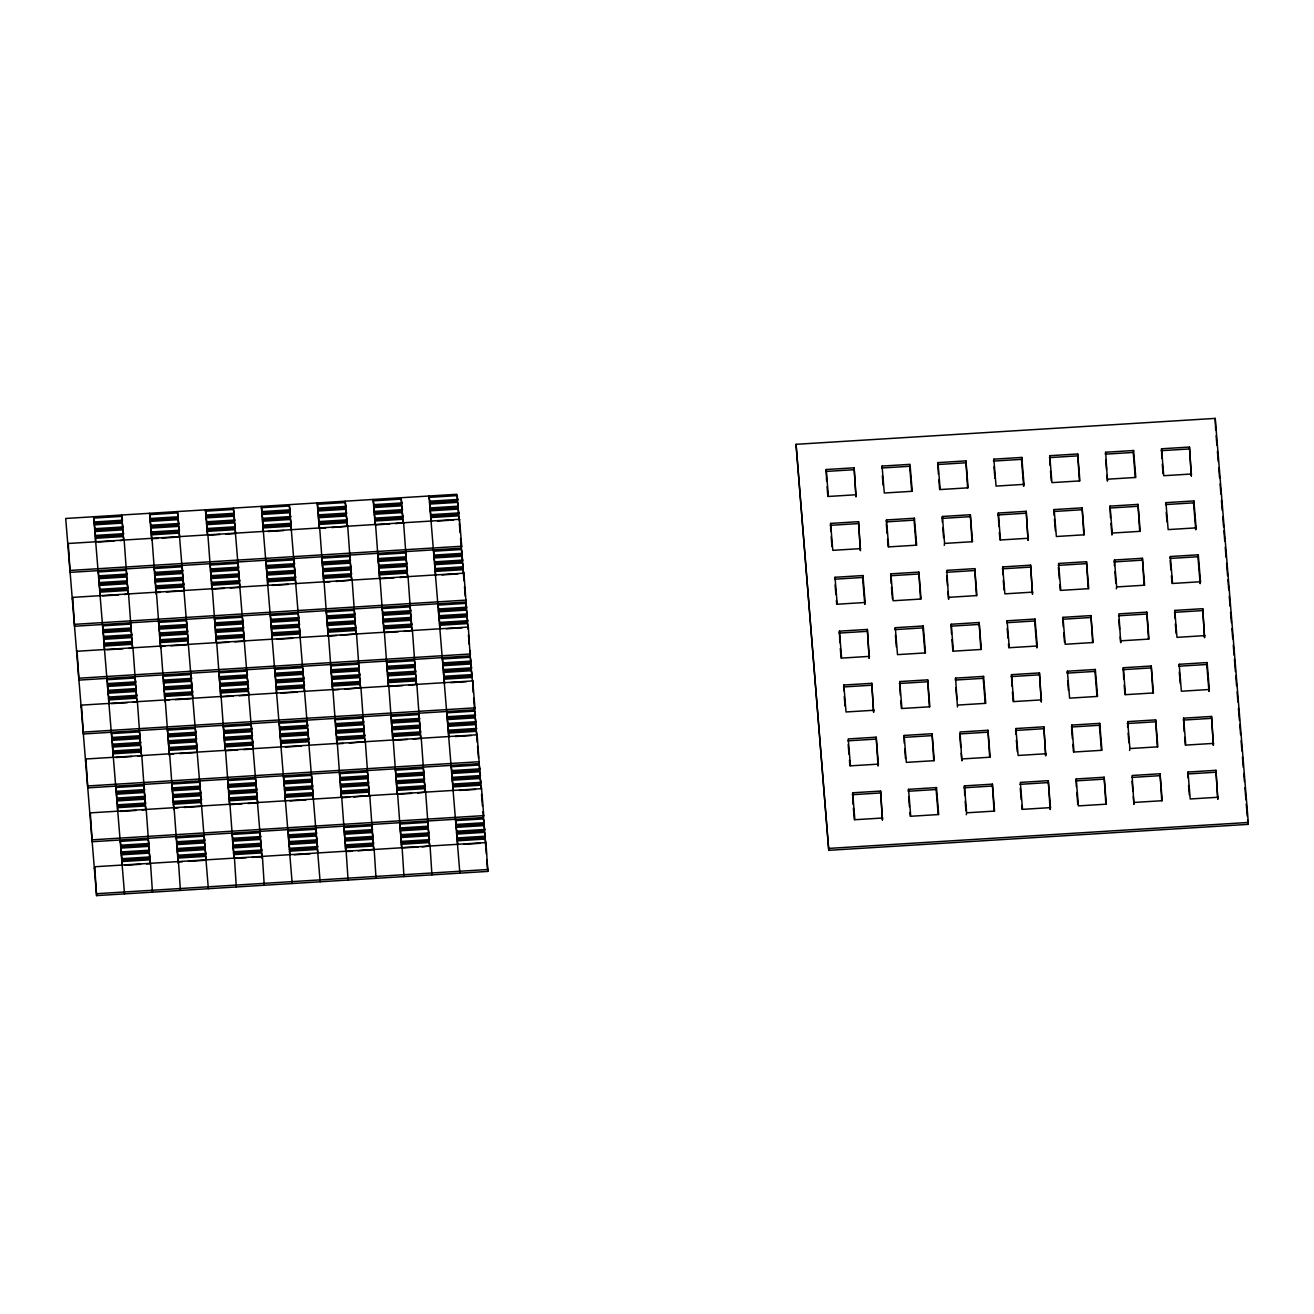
<?xml version="1.0" encoding="UTF-8"?>
<svg xmlns="http://www.w3.org/2000/svg" width="1314" height="1314" viewBox="0 0 1314 1314"><rect width="100%" height="100%" fill="white"/><g stroke="black" fill="none" stroke-linecap="round" stroke-linejoin="round"><path stroke-width="1.5" d="M67.901 545.425L68.262 543.487L459.506 519.293L461.707 546.23L461.345 548.152L70.118 572.362L68.262 543.487M72.319 599.299L72.681 597.377L463.924 573.167L467.965 628.963L468.326 627.041L77.083 651.251L76.721 653.173M72.681 597.377L74.52 626.236L465.764 602.026M94.493 521.954L94.197 523.481L122.136 521.757L122.432 520.213L121.709 516.369L93.754 518.094L94.493 521.954L122.432 520.213M95.035 528.688L94.756 530.215L122.695 528.491L122.99 526.947L122.251 523.103L94.312 524.828L95.035 528.688L122.99 526.947M95.594 535.422L95.298 536.95L123.253 535.225L123.532 533.681L122.81 529.838L94.854 531.562L95.594 535.422L123.532 533.681M77.083 651.251L78.939 680.11L470.166 655.9L468.326 627.041M98.895 575.828L98.616 577.355L126.555 575.631L126.834 574.087L126.111 570.243L98.172 571.968L98.895 575.828L126.834 574.087M99.453 582.562L99.158 584.089L127.097 582.365L127.392 580.821L126.67 576.977L98.714 578.702L99.453 582.562L127.392 580.821M99.995 589.296L99.716 590.824L127.655 589.099L127.951 587.555L127.212 583.712L99.273 585.436L99.995 589.296L127.951 587.555M81.139 707.047L81.501 705.125L472.744 680.915L474.945 707.852L474.584 709.774L83.34 733.984L81.501 705.125M103.313 629.702L103.018 631.246L130.957 629.505L131.252 627.977L130.529 624.117L102.574 625.858L103.313 629.702L131.252 627.977M103.855 636.436L103.576 637.98L131.515 636.239L131.811 634.711L131.072 630.851L103.133 632.592L103.855 636.436L131.811 634.711M104.414 643.17L104.118 644.714L132.073 642.973L132.353 641.446L131.63 637.586L103.675 639.327L104.414 643.17L132.353 641.446M120.1 540.662L124.157 540.038L128.066 594.043M85.541 760.921L85.903 758.999L477.146 734.789L481.055 788.794M85.903 758.999L87.759 787.858L478.986 763.664M107.715 683.576L107.436 685.12L135.375 683.379L135.671 681.851L134.931 677.991L106.992 679.732L107.715 683.576L135.671 681.851M108.274 690.31L107.978 691.854L135.933 690.113L136.213 688.585L135.49 684.725L107.534 686.466L108.274 690.31L136.213 688.585M108.816 697.044L108.536 698.588L136.475 696.847L136.771 695.32L136.032 691.46L108.093 693.201L108.816 697.044L136.771 695.32M124.502 594.536L128.575 593.912L132.468 647.917M89.96 814.795L90.321 812.873L481.565 788.663L483.766 815.616L483.404 817.538L92.161 841.732L90.321 812.873M150.371 518.488L150.092 520.032L178.031 518.291L178.326 516.763L177.587 512.903L149.648 514.645L150.371 518.488L178.326 516.763M150.929 525.222L150.634 526.766L178.589 525.025L178.868 523.498L178.146 519.638L150.207 521.379L150.929 525.222L178.868 523.498M112.133 737.45L111.838 738.994L139.777 737.269L140.072 735.725L139.35 731.882L111.394 733.606L112.133 737.45L140.072 735.725M151.471 531.956L151.192 533.5L179.131 531.776L179.427 530.232L178.704 526.372L150.749 528.113L151.471 531.956L179.427 530.232M112.675 744.184L112.396 745.728L140.335 744.003L140.631 742.459L139.892 738.616L111.953 740.34L112.675 744.184L140.631 742.459M158.025 538.329L152.03 538.691L156.152 594.109M113.234 750.918L112.938 752.462L140.894 750.737L141.173 749.194L140.45 745.35L112.495 747.075L113.234 750.918L141.173 749.194M128.92 648.426L132.977 647.786L136.886 701.791M94.362 868.669L94.723 866.747L485.966 842.553L487.806 871.412L96.579 895.606L65.7 518.472L456.944 494.278L458.997 519.424M154.789 572.362L154.494 573.906L182.449 572.181L182.728 570.637L182.005 566.794L154.05 568.519L154.789 572.362L182.728 570.637M155.331 579.096L155.052 580.64L182.991 578.916L183.287 577.372L182.547 573.528L154.609 575.253L155.331 579.096L183.287 577.372M96.579 895.606L94.723 866.747M116.535 791.324L116.256 792.868L144.195 791.143L144.491 789.599L143.752 785.756L115.813 787.48L116.535 791.324L144.491 789.599M155.89 585.83L155.594 587.374L183.549 585.65L183.829 584.106L183.106 580.262L155.167 581.987L155.89 585.83L183.829 584.106M117.094 798.058L116.798 799.602L144.754 797.877L145.033 796.333L144.31 792.49L116.355 794.214L117.094 798.058L145.033 796.333M160.439 592.318L156.448 592.565L160.571 647.983M117.636 804.792L117.357 806.336L145.296 804.611L145.591 803.068L144.852 799.224L116.913 800.949L117.636 804.792L145.591 803.068M133.322 702.3L137.395 701.66L141.124 753.612M159.191 626.236L158.912 627.78L186.851 626.055L187.146 624.511L186.407 620.668L158.468 622.393L159.191 626.236L187.146 624.511M159.75 632.97L159.454 634.514L187.409 632.79L187.688 631.246L186.966 627.402L159.027 629.127L159.75 632.97L187.688 631.246M120.954 845.198L120.658 846.742L148.613 845.017L148.893 843.473L148.17 839.63L120.215 841.354L120.954 845.198L148.893 843.473M160.308 639.704L160.012 641.248L187.951 639.524L188.247 637.98L187.524 634.136L159.569 635.861L160.308 639.704L188.247 637.98M121.496 851.932L121.216 853.476L149.155 851.751L149.451 850.207L148.712 846.364L120.773 848.088L121.496 851.932L149.451 850.207M164.841 646.192L160.85 646.439L164.973 701.857M122.054 858.666L121.759 860.21L149.714 858.485L149.993 856.942L149.27 853.098L121.315 854.823L122.054 858.666L149.993 856.942M137.74 756.174L141.797 755.534L145.706 809.539M163.609 680.11L163.314 681.654L191.269 679.929L191.548 678.385L190.826 674.542L162.887 676.267L163.609 680.11L191.548 678.385M124.518 893.881L121.874 861.557L149.812 859.832L150.552 863.676L146.56 863.922M164.151 686.844L163.872 688.388L191.811 686.664L192.107 685.12L191.384 681.276L163.429 683.001L164.151 686.844L192.107 685.12M164.71 693.578L164.431 695.122L192.37 693.398L192.649 691.854L191.926 688.01L163.987 689.735L164.71 693.578L192.649 691.854M169.26 700.066L165.268 700.313L169.391 755.731M142.142 810.048L146.215 809.424L150.108 863.429M206.265 515.022L205.986 516.566L233.925 514.842L234.22 513.298L233.481 509.454L205.542 511.179L206.265 515.022L234.22 513.298M206.824 521.757L206.528 523.301L234.483 521.576L234.763 520.032L234.04 516.188L206.084 517.913L206.824 521.757L234.763 520.032M168.011 734L167.732 735.528L195.671 733.803L195.967 732.259L195.228 728.416L167.289 730.141L168.011 734L195.967 732.259M207.366 528.507L207.086 530.035L235.025 528.31L235.321 526.766L234.582 522.923L206.643 524.647L207.366 528.507L235.321 526.766M168.57 740.735L168.274 742.262L196.229 740.538L196.509 738.994L195.786 735.15L167.847 736.875L168.57 740.735L196.509 738.994M219.898 534.486L207.924 535.241L211.899 588.853M169.128 747.469L168.833 748.996L196.772 747.272L197.067 745.728L196.344 741.884L168.389 743.609L169.128 747.469L197.067 745.728M173.662 753.957L169.67 754.203L173.793 809.605M150.552 863.676L152.457 892.157M210.683 568.913L210.388 570.44L238.343 568.716L238.622 567.172L237.9 563.328L209.944 565.053L210.683 568.913L238.622 567.172M211.226 575.647L210.946 577.174L238.885 575.45L239.181 573.906L238.442 570.062L210.503 571.787L211.226 575.647L239.181 573.906M172.43 787.874L172.134 789.402L200.089 787.677L200.369 786.133L199.646 782.29L171.707 784.015L172.43 787.874L200.369 786.133M211.784 582.381L211.488 583.909L239.444 582.184L239.723 580.64L239 576.797L211.045 578.521L211.784 582.381L239.723 580.64M172.988 794.609L172.692 796.136L200.631 794.412L200.927 792.868L200.204 789.024L172.249 790.749L172.988 794.609L200.927 792.868M224.316 588.376L212.326 589.115L216.301 642.727M173.53 801.343L173.251 802.87L201.19 801.146L201.485 799.602L200.746 795.758L172.807 797.483L173.53 801.343L201.485 799.602M178.08 807.831L174.089 808.077L178.211 863.495M215.085 622.787L214.806 624.314L242.745 622.59L243.041 621.062L242.302 617.202L214.363 618.927L215.085 622.787L243.041 621.062M215.644 629.521L215.348 631.065L243.304 629.324L243.583 627.796L242.86 623.936L214.905 625.661L215.644 629.521L243.583 627.796M176.832 841.748L176.552 843.292L204.491 841.551L204.787 840.024L204.064 836.164L176.109 837.905L176.832 841.748L204.787 840.024M216.186 636.255L215.907 637.799L243.846 636.058L244.141 634.531L243.402 630.671L215.463 632.412L216.186 636.255L244.141 634.531M177.39 848.483L177.111 850.027L205.05 848.286L205.329 846.758L204.606 842.898L176.667 844.639L177.39 848.483L205.329 846.758M228.718 642.25L216.744 642.989L220.719 696.601M177.948 855.217L177.653 856.761L205.592 855.02L205.887 853.492L205.165 849.632L177.209 851.373L177.948 855.217L205.887 853.492M182.482 861.705L178.49 861.951L180.412 890.432M219.504 676.661L219.208 678.205L247.163 676.464L247.443 674.936L246.72 671.076L218.765 672.817L219.504 676.661L247.443 674.936M220.046 683.395L219.767 684.939L247.705 683.198L248.001 681.67L247.262 677.81L219.323 679.552L220.046 683.395L248.001 681.67M220.604 690.129L220.309 691.673L248.264 689.932L248.543 688.405L247.82 684.545L219.865 686.286L220.604 690.129L248.543 688.405M233.136 696.124L221.146 696.863L225.121 750.475M262.159 511.573L261.864 513.117L289.819 511.376L290.098 509.848L289.376 505.989L261.437 507.73L262.159 511.573L290.098 509.848M262.718 518.307L262.422 519.851L290.361 518.11L290.657 516.583L289.934 512.723L261.979 514.464L262.718 518.307L290.657 516.583M223.906 730.535L223.626 732.079L251.565 730.354L251.861 728.81L251.122 724.967L223.183 726.691L223.906 730.535L251.861 728.81M263.26 525.042L262.981 526.586L290.92 524.844L291.215 523.317L290.476 519.457L262.537 521.198L263.26 525.042L291.215 523.317M224.464 737.269L224.168 738.813L252.124 737.088L252.403 735.544L251.68 731.701L223.725 733.426L224.464 737.269L252.403 735.544M225.006 744.003L224.727 745.547L252.666 743.823L252.961 742.279L252.222 738.435L224.283 740.16L225.006 744.003L252.961 742.279M237.538 749.998L225.565 750.737L229.539 804.365M266.578 565.447L266.282 566.991L294.221 565.266L294.517 563.722L293.794 559.879L265.839 561.604L266.578 565.447L294.517 563.722M267.12 572.181L266.841 573.725L294.779 572.001L295.075 570.457L294.336 566.613L266.397 568.338L267.12 572.181L295.075 570.457M208.351 888.691L205.707 856.367L177.768 858.108L178.49 861.951M228.324 784.409L228.028 785.953L255.984 784.228L256.263 782.684L255.54 778.841L227.585 780.565L228.324 784.409L256.263 782.684M267.678 578.916L267.383 580.459L295.338 578.735L295.617 577.191L294.894 573.347L266.939 575.072L267.678 578.916L295.617 577.191M228.866 791.143L228.587 792.687L256.526 790.962L256.821 789.418L256.082 785.575L228.143 787.3L228.866 791.143L256.821 789.418M229.424 797.877L229.129 799.421L257.084 797.697L257.363 796.153L256.641 792.309L228.702 794.034L229.424 797.877L257.363 796.153M241.957 803.872L229.966 804.611L233.958 858.239M270.98 619.321L270.7 620.865L298.639 619.14L298.919 617.596L298.196 613.753L270.257 615.478L270.98 619.321L298.919 617.596M271.538 626.055L271.242 627.599L299.198 625.875L299.477 624.331L298.754 620.487L270.799 622.212L271.538 626.055L299.477 624.331M232.726 838.283L232.447 839.827L260.386 838.102L260.681 836.558L259.942 832.715L232.003 834.439L232.726 838.283L260.681 836.558M272.08 632.79L271.801 634.333L299.74 632.609L300.035 631.065L299.296 627.221L271.357 628.946L272.08 632.79L300.035 631.065M233.284 845.017L232.989 846.561L260.944 844.836L261.223 843.292L260.5 839.449L232.545 841.174L233.284 845.017L261.223 843.292M233.826 851.751L233.547 853.295L261.486 851.571L261.782 850.027L261.043 846.183L233.104 847.908L233.826 851.751L261.782 850.027M246.359 857.746L234.45 858.108L236.306 886.966M275.398 673.195L275.102 674.739L303.041 673.014L303.337 671.47L302.614 667.627L274.659 669.352L275.398 673.195L303.337 671.47M275.94 679.929L275.661 681.473L303.6 679.749L303.895 678.205L303.156 674.361L275.217 676.086L275.94 679.929L303.895 678.205M276.498 686.664L276.203 688.207L304.158 686.483L304.437 684.939L303.715 681.095L275.759 682.82L276.498 686.664L304.437 684.939M318.054 508.107L317.758 509.651L345.713 507.927L345.993 506.383L345.27 502.539L317.315 504.264L318.054 508.107L345.993 506.383M318.596 514.842L318.317 516.386L346.255 514.661L346.551 513.117L345.812 509.274L317.873 510.998L318.596 514.842L346.551 513.117M279.8 727.085L279.521 728.613L307.46 726.888L307.755 725.344L307.016 721.501L279.077 723.226L279.8 727.085L307.755 725.344M319.154 521.576L318.859 523.12L346.814 521.395L347.093 519.851L346.37 516.008L318.431 517.732L319.154 521.576L347.093 519.851M280.358 733.82L280.063 735.347L308.018 733.623L308.297 732.079L307.575 728.235L279.619 729.96L280.358 733.82L308.297 732.079M325.691 527.949L319.713 528.31L323.687 581.938M280.9 740.554L280.621 742.082L308.56 740.357L308.856 738.813L308.117 734.969L280.178 736.694L280.9 740.554L308.856 738.813M262.044 858.305L262.406 856.383L264.245 885.242M322.456 561.998L322.176 563.525L350.115 561.801L350.411 560.257L349.672 556.413L321.733 558.138L322.456 561.998L350.411 560.257M323.014 568.732L322.718 570.26L350.674 568.535L350.953 566.991L350.23 563.148L322.291 564.872L323.014 568.732L350.953 566.991M284.218 780.959L283.923 782.487L311.878 780.762L312.157 779.218L311.434 775.375L283.479 777.1L284.218 780.959L312.157 779.218M323.572 575.466L323.277 576.994L351.216 575.269L351.511 573.725L350.789 569.882L322.833 571.606L323.572 575.466L351.511 573.725M284.76 787.694L284.481 789.221L312.42 787.497L312.716 785.953L311.976 782.109L284.038 783.834L284.76 787.694L312.716 785.953M330.11 581.823L324.115 582.201L328.089 635.812M285.319 794.428L285.023 795.956L312.978 794.231L313.258 792.687L312.535 788.843L284.58 790.568L285.319 794.428L313.258 792.687M326.874 615.872L326.578 617.399L354.534 615.675L354.813 614.131L354.09 610.287L326.151 612.012L326.874 615.872L354.813 614.131M327.416 622.606L327.137 624.134L355.076 622.409L355.371 620.865L354.649 617.022L326.693 618.746L327.416 622.606L355.371 620.865M288.62 834.833L288.341 836.377L316.28 834.636L316.575 833.109L315.836 829.249L287.897 830.99L288.62 834.833L316.575 833.109M327.974 629.34L327.679 630.868L355.634 629.143L355.913 627.599L355.191 623.756L327.252 625.48L327.974 629.34L355.913 627.599M331.686 527.571L347.717 526.208L351.61 580.082M289.179 841.568L288.883 843.112L316.838 841.371L317.117 839.843L316.395 835.983L288.439 837.724L289.179 841.568L317.117 839.843M336.515 635.582L328.533 636.075L332.508 689.686M289.721 848.302L289.441 849.846L317.38 848.105L317.676 846.577L316.937 842.717L288.998 844.459L289.721 848.302L317.676 846.577M331.276 669.746L330.997 671.29L358.936 669.549L359.231 668.021L358.492 664.161L330.553 665.902L331.276 669.746L359.231 668.021M292.201 883.517L289.54 851.193L317.495 849.452L320.14 881.776M331.834 676.48L331.539 678.024L359.494 676.283L359.773 674.755L359.05 670.896L331.112 672.637L331.834 676.48L359.773 674.755M332.393 683.214L332.097 684.758L360.036 683.017L360.332 681.49L359.609 677.63L331.654 679.371L332.393 683.214L360.332 681.49M336.088 581.461L352.136 580.082L356.045 634.087M338.93 689.571L332.935 689.949L336.91 743.56M373.948 504.658L373.652 506.202L401.608 504.461L401.887 502.933L401.164 499.074L373.209 500.815L373.948 504.658L401.887 502.933M374.49 511.392L374.211 512.936L402.15 511.195L402.445 509.668L401.706 505.808L373.767 507.549L374.49 511.392L402.445 509.668M335.694 723.62L335.399 725.164L363.354 723.423L363.633 721.895L362.91 718.035L334.971 719.776L335.694 723.62L363.633 721.895M375.048 518.127L374.753 519.671L402.708 517.93L402.987 516.402L402.265 512.542L374.309 514.283L375.048 518.127L402.987 516.402M336.253 730.354L335.957 731.898L363.896 730.157L364.192 728.629L363.469 724.77L335.513 726.511L336.253 730.354L364.192 728.629M389.568 523.99L375.59 524.861L379.565 578.489M336.795 737.088L336.515 738.632L364.454 736.908L364.734 735.364L364.011 731.504L336.072 733.245L336.795 737.088L364.734 735.364M340.507 635.335L356.537 633.956L360.447 687.961M343.332 743.445L337.353 743.823L341.328 797.45M378.35 558.532L378.071 560.076L406.01 558.351L406.305 556.808L405.566 552.964L377.627 554.689L378.35 558.532L406.305 556.808M378.908 565.266L378.613 566.81L406.568 565.086L406.847 563.542L406.125 559.698L378.169 561.423L378.908 565.266L406.847 563.542M340.096 777.494L339.817 779.038L367.756 777.313L368.051 775.769L367.312 771.926L339.373 773.65L340.096 777.494L368.051 775.769M379.45 572.001L379.171 573.545L407.11 571.82L407.406 570.276L406.667 566.433L378.728 568.157L379.45 572.001L407.406 570.276M340.655 784.228L340.359 785.772L368.314 784.047L368.593 782.503L367.871 778.66L339.932 780.385L340.655 784.228L368.593 782.503M393.986 577.864L380.009 578.735L383.984 632.363M341.213 790.962L340.917 792.506L368.856 790.782L369.152 789.238L368.429 785.394L340.474 787.119L341.213 790.962L369.152 789.238M344.909 689.209L360.956 687.83L364.865 741.835M349.738 797.204L341.755 797.697L345.73 851.324M382.768 612.406L382.473 613.95L410.428 612.225L410.707 610.682L409.984 606.838L382.029 608.563L382.768 612.406L410.707 610.682M383.31 619.14L383.031 620.684L410.97 618.96L411.266 617.416L410.526 613.572L382.588 615.297L383.31 619.14L411.266 617.416M344.514 831.368L344.219 832.912L372.174 831.187L372.453 829.643L371.731 825.8L343.792 827.524L344.514 831.368L372.453 829.643M383.869 625.875L383.573 627.419L411.528 625.694L411.808 624.15L411.085 620.307L383.13 622.031L383.869 625.875L411.808 624.15M395.563 523.629L403.612 522.742L407.521 576.747M345.073 838.102L344.777 839.646L372.716 837.921L373.012 836.377L372.289 832.534L344.334 834.259L345.073 838.102L373.012 836.377M398.388 631.755L384.411 632.609L388.386 686.237M345.615 844.836L345.336 846.38L373.275 844.656L373.57 843.112L372.831 839.268L344.892 840.993L345.615 844.836L373.57 843.112M349.327 743.083L365.358 741.704L369.267 795.709M352.152 851.209L346.173 851.571L348.079 880.051M387.17 666.28L386.891 667.824L414.83 666.099L415.125 664.556L414.386 660.712L386.447 662.437L387.17 666.28L415.125 664.556M387.729 673.014L387.433 674.558L415.388 672.834L415.667 671.29L414.945 667.446L386.989 669.171L387.729 673.014L415.667 671.29M388.271 679.749L387.991 681.293L415.93 679.568L416.226 678.024L415.487 674.181L387.548 675.905L388.271 679.749L416.226 678.024M399.965 577.503L408.03 576.616L411.758 628.568M402.807 685.629L388.829 686.483L392.804 740.111M353.729 796.957L369.776 795.594L373.685 849.583M429.842 501.192L429.547 502.736L457.486 501.012L457.781 499.468L457.058 495.624L429.103 497.349L429.842 501.192L457.781 499.468M430.384 507.927L430.105 509.471L458.044 507.746L458.34 506.202L457.601 502.359L429.662 504.083L430.384 507.927L458.34 506.202M391.588 720.154L391.293 721.698L419.248 719.973L419.527 718.429L418.805 714.586L390.849 716.311L391.588 720.154L419.527 718.429M430.943 514.661L430.647 516.205L458.602 514.48L458.882 512.936L458.159 509.093L430.204 510.817L430.943 514.661L458.882 512.936M392.13 726.888L391.851 728.432L419.79 726.708L420.086 725.164L419.347 721.32L391.408 723.045L392.13 726.888L420.086 725.164M392.689 733.639L392.393 735.167L420.349 733.442L420.628 731.898L419.905 728.055L391.966 729.779L392.689 733.639L420.628 731.898M404.384 631.377L412.432 630.506L416.341 684.512M407.209 739.503L393.231 740.373L397.222 793.985M358.147 850.831L374.178 849.468L376.034 878.327M434.244 555.083L433.965 556.61L461.904 554.886L462.183 553.342L461.46 549.498L433.521 551.223L434.244 555.083L462.183 553.342M434.803 561.817L434.507 563.345L462.462 561.62L462.742 560.076L462.019 556.233L434.063 557.957L434.803 561.817L462.742 560.076M395.99 774.045L395.711 775.572L423.65 773.847L423.946 772.303L423.207 768.46L395.268 770.185L395.99 774.045L423.946 772.303M435.345 568.551L435.065 570.079L463.004 568.354L463.3 566.81L462.561 562.967L434.622 564.692L435.345 568.551L463.3 566.81M396.549 780.779L396.253 782.306L424.208 780.582L424.488 779.038L423.765 775.194L395.81 776.919L396.549 780.779L424.488 779.038M397.091 787.513L396.812 789.041L424.751 787.316L425.046 785.772L424.307 781.929L396.368 783.653L397.091 787.513L425.046 785.772M408.785 685.251L416.85 684.38L420.743 738.386M411.627 793.377L397.649 794.247L401.624 847.859M438.662 608.957L438.367 610.484L466.306 608.76L466.601 607.216L465.879 603.372L437.923 605.097L438.662 608.957L466.601 607.216M439.204 615.691L438.925 617.219L466.864 615.494L467.16 613.95L466.421 610.107L438.482 611.831L439.204 615.691L467.16 613.95M400.409 827.919L400.113 829.446L428.068 827.721L428.348 826.194L427.625 822.334L399.67 824.059L400.409 827.919L428.348 826.194M439.763 622.425L439.467 623.953L467.423 622.228L467.702 620.684L466.979 616.841L439.024 618.566L439.763 622.425L467.702 620.684M459.144 521.215L459.506 519.293M400.951 834.653L400.671 836.197L428.61 834.456L428.906 832.928L428.167 829.068L400.228 830.793L400.951 834.653L428.906 832.928M401.509 841.387L401.213 842.931L429.169 841.19L429.448 839.662L428.725 835.803L400.786 837.544L401.509 841.387L429.448 839.662M413.204 739.125L421.252 738.254L425.161 792.26M418.033 847.136L402.133 847.727L403.973 876.602M443.064 662.831L442.785 664.375L470.724 662.634L471.02 661.106L470.281 657.246L442.342 658.987L443.064 662.831L471.02 661.106M443.623 669.565L443.327 671.109L471.283 669.368L471.562 667.841L470.839 663.981L442.884 665.722L443.623 669.565L471.562 667.841M444.165 676.299L443.886 677.843L471.825 676.102L472.12 674.575L471.381 670.715L443.442 672.456L444.165 676.299L472.12 674.575M463.563 575.089L463.924 573.167M417.606 792.999L425.67 792.128L429.563 846.134M447.483 716.705L447.187 718.249L475.142 716.508L475.422 714.98L474.699 711.12L446.744 712.861L447.483 716.705L475.422 714.98M448.025 723.439L447.746 724.983L475.684 723.242L475.98 721.715L475.241 717.855L447.302 719.596L448.025 723.439L475.98 721.715M448.583 730.173L448.288 731.717L476.243 729.976L476.522 728.449L475.799 724.589L447.844 726.33L448.583 730.173L476.522 728.449M422.024 846.889L430.072 846.002L431.928 874.861M451.885 770.579L451.605 772.123L479.544 770.398L479.84 768.854L479.101 765.011L451.162 766.735L451.885 770.579L479.84 768.854M452.443 777.313L452.147 778.857L480.103 777.132L480.382 775.589L479.659 771.745L451.704 773.47L452.443 777.313L480.382 775.589M452.985 784.047L452.706 785.591L480.645 783.867L480.94 782.323L480.201 778.479L452.262 780.204L452.985 784.047L480.94 782.323M472.744 680.915L473.171 692.462M456.303 824.453L456.007 825.997L483.963 824.272L484.242 822.728L483.519 818.885L455.564 820.609L456.303 824.453L484.242 822.728M456.845 831.187L456.566 832.731L484.505 831.006L484.8 829.463L484.061 825.619L456.122 827.344L456.845 831.187L484.8 829.463M457.403 837.921L457.108 839.465L485.063 837.741L485.342 836.197L484.62 832.353L456.664 834.078L457.403 837.921L485.342 836.197M476.785 736.711L477.146 734.789M459.867 873.137L428.988 496.002M481.565 788.663L480.76 785.214L452.804 786.938L453.544 790.782M485.605 844.475L485.966 842.553M796.038 444.313L828.756 850.322L1247.939 824.387L1248.3 822.465L1215.22 418.394L796.038 444.313L828.756 850.322M826.621 481.072L826.194 469.525L854.133 467.8L855.972 496.659L854.133 467.8M830.711 531.102L830.596 523.399L858.535 521.674L860.391 550.533L858.535 521.674M835.014 577.289L834.653 579.211L862.592 577.47L862.953 575.548L835.014 577.289L837.215 604.226L865.154 602.485L862.953 575.548M839.843 642.71L839.416 631.163L867.355 629.422L869.211 658.298L867.355 629.422M882.072 466.076L884.289 493.013L912.228 491.288L910.027 464.335L882.072 466.076L881.71 467.998L909.666 466.273L911.719 491.288M843.785 690.803L843.834 685.037L871.773 683.313L873.613 712.172L871.773 683.313M865.154 602.485L864.793 604.407L862.592 577.47M886.49 519.95L886.129 521.872L914.068 520.147L914.429 518.225L886.49 519.95L888.691 546.887L916.646 545.162L914.429 518.225M891.171 583.449L890.892 573.824L918.847 572.099L921.048 599.036L893.109 600.761L890.892 573.824M853.082 804.332L852.655 792.785L880.594 791.061L882.433 819.92L880.594 791.061M895.31 627.698L894.949 629.62L922.888 627.895L923.249 625.973L895.31 627.698L897.511 654.635L925.467 652.91L923.249 625.973M878.393 764.124L878.031 766.046L876.192 737.187L848.236 738.911L850.437 765.848L878.393 764.124L876.192 737.187M938.393 474.157L937.966 462.61L965.921 460.886L968.122 487.823L940.167 489.547L937.966 462.61M920.539 599.036L918.847 572.099M900.304 695.04L899.712 681.572L927.668 679.847L929.869 706.784L901.93 708.509L899.712 681.572M942.335 522.266L942.384 516.484L970.323 514.76L972.524 541.697L944.585 543.421L944.224 545.359M904.246 743.149L904.131 735.446L932.069 733.721L934.287 760.658L906.332 762.383L904.131 735.446M967.597 487.823L965.921 460.886M929.359 706.784L927.668 679.847M908.532 789.336L908.188 791.258L936.126 789.517L936.488 787.595L908.532 789.336L910.75 816.273L938.689 814.532L936.488 787.595M948.987 597.312L976.943 595.571L974.742 568.634L946.786 570.358L948.642 599.233L948.002 591.53M972.015 541.697L970.323 514.76M951.467 633.857L951.205 624.249L979.144 622.508L981.344 649.444L953.406 651.186L951.205 624.249M933.761 760.658L932.069 733.721M993.86 459.161L993.499 461.083L1021.454 459.358L1021.799 457.42L993.86 459.161L996.061 486.098L1024.017 484.357L1021.799 457.42M976.417 595.571L974.742 568.634M955.606 678.123L955.245 680.044L983.201 678.32L983.562 676.382L955.606 678.123L957.463 706.981M998.854 526.503L998.279 513.035L1026.218 511.31L1028.057 540.169L1026.218 511.31M980.835 649.444L979.144 622.508M962.226 758.934L990.165 757.209L987.964 730.272L960.025 731.997L961.864 760.855L961.24 753.168M1002.796 574.612L1002.681 566.909L1030.619 565.184L1032.476 594.043L1030.619 565.184M964.706 795.496L964.427 785.871L992.382 784.146L994.583 811.083L966.644 812.808L966.283 814.729M1024.017 484.357L1023.655 486.295L1021.454 459.358M1007.099 620.783L1006.738 622.705L1034.676 620.98L1035.038 619.058L1007.099 620.783L1009.3 647.72L1037.239 645.995L1035.038 619.058M989.656 757.209L987.964 730.272M1050.017 465.32L1049.755 455.695L1077.694 453.971L1079.911 480.908L1051.956 482.632L1049.755 455.695M1011.928 686.204L1011.501 674.657L1039.456 672.932L1041.296 701.791L1039.456 672.932M994.057 811.083L992.382 784.146M1054.124 515.351L1054.157 509.569L1082.112 507.845L1084.313 534.782L1056.374 536.506L1054.157 509.569M1015.87 734.312L1015.919 728.531L1043.858 726.806L1045.698 755.665L1043.858 726.806M1037.239 645.995L1036.877 647.917L1034.676 620.98M1079.385 480.908L1077.694 453.971M1083.804 534.782L1082.112 507.845M1063.256 626.942L1062.977 617.334L1090.932 615.593L1093.133 642.53L1065.194 644.271L1062.977 617.334M1105.649 452.246L1105.288 454.168L1133.226 452.443L1133.588 450.505L1105.649 452.246L1107.488 481.105L1107.012 475.323M1088.206 588.656L1086.514 561.719L1058.575 563.443L1060.776 590.397L1088.731 588.656L1086.514 561.719M1067.395 671.208L1067.034 673.129L1094.973 671.405L1095.334 669.467L1067.395 671.208L1069.596 698.145L1097.551 696.42L1095.334 669.467M1050.477 807.617L1050.116 809.539L1048.276 780.68L1020.321 782.421L1022.522 809.358L1050.477 807.617L1048.276 780.68M1110.478 517.667L1110.051 506.12L1138.006 504.395L1140.207 531.332L1112.252 533.057L1111.907 534.979L1110.954 523.432M1092.624 642.53L1090.932 615.593M1071.797 725.082L1071.452 727.003L1099.391 725.279L1099.752 723.357L1071.797 725.082L1074.014 752.019L1101.953 750.294L1099.752 723.357M1114.42 565.759L1114.469 559.994L1142.408 558.269L1144.609 585.206L1116.67 586.931L1116.309 588.853M1076.33 786.659L1076.215 778.956L1104.154 777.231L1106.372 804.168L1078.416 805.893L1076.215 778.956M1139.681 531.332L1138.006 504.395M1121.088 640.805L1149.027 639.08L1146.826 612.143L1118.871 613.868L1120.727 642.727L1120.251 636.962M1161.806 458.405L1161.543 448.78L1189.482 447.056L1191.322 475.914L1189.482 447.056M1144.1 585.206L1142.408 558.269M1123.716 679.289L1123.289 667.742L1151.228 666.017L1153.429 692.954L1125.49 694.679L1123.289 667.742M1105.846 804.168L1104.154 777.231M1165.945 502.654L1165.584 504.576L1193.539 502.851L1193.884 500.93L1165.945 502.654L1168.146 529.591L1196.101 527.867L1193.884 500.93M1148.502 639.08L1146.826 612.143M1127.658 727.398L1127.691 721.616L1155.647 719.891L1157.848 746.828L1129.909 748.553L1129.547 750.491M1170.363 556.528L1170.002 558.466L1197.941 556.725L1198.302 554.804L1170.363 556.528L1172.564 583.465L1200.503 581.741L1198.302 554.804M1152.92 692.954L1151.228 666.017M1134.311 802.443L1162.249 800.702L1160.048 773.765L1132.11 775.49L1133.949 804.365L1133.325 796.662M1174.88 618.106L1174.765 610.419L1202.721 608.678L1204.56 637.553L1202.721 608.678M1157.322 746.828L1155.647 719.891M1215.22 418.394L1215.647 429.924M1196.101 527.867L1195.74 529.788L1193.539 502.851M1179.184 664.293L1178.822 666.214L1206.761 664.49L1207.123 662.552L1179.184 664.293L1181.385 691.23L1209.323 689.489L1207.123 662.552M1161.74 800.702L1160.048 773.765M1200.503 581.741L1200.142 583.662L1197.941 556.725M1184.177 731.635L1183.586 718.167L1211.541 716.442L1213.38 745.301L1211.541 716.442M1187.955 777.806L1188.004 772.041L1215.943 770.316L1217.782 799.175L1215.943 770.316M1209.323 689.489L1208.962 691.427L1206.761 664.49M825.833 471.447L853.771 469.722M937.605 464.532L965.56 462.807M1049.393 457.617L1077.332 455.892M1161.182 450.702L1189.121 448.977M856.334 494.737L828.395 496.462L826.194 469.525M1107.85 479.183L1135.789 477.442L1133.588 450.505M1191.683 473.993L1163.744 475.717L1161.543 448.78M98.139 542.025L114.104 541.039M162.016 538.067L177.981 537.081M225.893 534.125L235.863 533.5L235.14 529.657L207.185 531.382L207.924 535.241M267.81 531.529L283.775 530.544M437.48 521.034L453.445 520.048M70.463 570.424L461.707 546.23M830.234 525.337L858.19 523.596M942.023 518.406L969.962 516.681M997.917 514.957L1025.856 513.232M1053.795 511.491L1081.751 509.766M1109.689 508.042L1137.645 506.317M860.752 548.611L832.797 550.336L830.596 523.399M1028.419 538.247L1000.48 539.972L998.279 513.035M102.541 595.899L118.523 594.913M166.418 591.957L182.383 590.955M230.295 587.999L240.281 587.374L239.542 583.531L211.603 585.256L212.326 589.115M272.212 585.403L288.193 584.418M441.882 574.908L457.863 573.922M74.882 624.314L466.125 600.104M890.531 575.746L918.486 574.021M946.425 572.296L974.38 570.555M1002.319 568.831L1030.275 567.106M1058.213 565.381L1086.152 563.64M1114.108 561.916L1142.047 560.191M1032.837 592.121L1004.881 593.846L1002.681 566.909M106.96 649.773L122.925 648.788M170.836 645.831L186.802 644.846M234.713 641.873L244.683 641.265L243.961 637.405L216.022 639.146L216.744 642.989M276.63 639.277L292.595 638.292M446.3 628.782L462.265 627.796M79.283 678.188L470.527 653.978M839.055 633.085L867.01 631.361M950.843 626.17L978.782 624.446M1062.615 619.255L1090.571 617.514M1118.51 615.79L1146.465 614.065M1174.404 612.34L1202.359 610.599M472.662 681.309L471.94 677.449L443.984 679.19L444.723 683.034M869.572 656.359L841.617 658.1L839.416 631.163M1204.922 635.615L1176.966 637.356L1174.765 610.419M111.362 703.647L127.343 702.662M175.238 699.705L191.22 698.72M239.115 695.747L249.102 695.139L248.362 691.279L220.423 693.02L221.146 696.863M281.032 693.151L297.013 692.166M450.702 682.656L466.684 681.67M83.702 732.062L474.945 707.852M843.473 686.959L871.412 685.235M899.351 683.494L927.306 681.769M1011.139 676.579L1039.095 674.854M1122.928 669.664L1150.867 667.939M873.974 710.25L846.035 711.974L843.834 685.037M957.824 705.06L985.763 703.335L983.562 676.382M1041.657 699.869L1013.702 701.594L1011.501 674.657M115.78 757.537L131.745 756.536M179.657 753.579L195.622 752.594M243.533 749.621L253.503 749.013L252.781 745.169L224.842 746.894L225.565 750.737M285.45 747.042L301.415 746.04M455.12 736.53L471.085 735.544M88.12 785.936L479.347 761.726M847.875 740.833L875.83 739.109M903.769 737.384L931.708 735.643M959.663 733.918L987.602 732.194M1015.558 730.469L1043.497 728.728M1127.33 723.538L1155.285 721.813M1183.224 720.088L1211.179 718.364M1046.059 753.743L1018.12 755.468L1015.919 728.531M1213.742 743.379L1185.786 745.104L1183.586 718.167M120.182 811.411L136.163 810.426M184.059 807.453L200.04 806.468M247.935 803.511L257.922 802.887L257.199 799.043L229.244 800.768L229.966 804.611M289.852 800.916L305.834 799.93M459.522 790.42L475.504 789.418M92.522 839.81L483.766 815.616M852.293 794.707L880.232 792.983M964.065 787.792L992.021 786.068M1019.96 784.343L1047.915 782.602M1075.854 780.877L1103.793 779.153M1131.748 777.428L1159.687 775.687M1187.642 773.962L1215.581 772.238M882.794 817.998L854.856 819.722L852.655 792.785M1218.144 797.253L1190.205 798.978L1188.004 772.041M124.6 865.285L140.565 864.3M188.477 861.327L204.442 860.341M252.354 857.385L262.324 856.761L261.601 852.917L233.662 854.642L234.385 858.485M294.27 854.79L310.235 853.804M463.941 844.294L479.906 843.309M96.94 893.684L488.167 869.49M829.118 848.384L1248.3 822.465M459.44 519.671L458.701 515.827L430.762 517.552L431.485 521.395M463.842 573.545L463.119 569.701L435.164 571.426L435.903 575.286M468.26 627.419L467.521 623.575L439.582 625.3L440.305 629.16M477.081 735.183L476.341 731.323L448.403 733.064L449.125 736.908M485.901 842.931L485.162 839.088L457.223 840.812L457.945 844.656M403.546 523.136L402.807 519.276L374.868 521.017L375.59 524.861M407.948 577.01L407.225 573.167L379.286 574.891L380.009 578.735M412.366 630.884L411.627 627.041L383.688 628.765L384.411 632.609M416.768 684.758L416.045 680.915L388.106 682.639L388.829 686.483M421.186 738.632L420.464 734.789L392.508 736.513L393.231 740.373M425.588 792.506L424.865 788.663L396.927 790.387L397.649 794.247M430.007 846.397L429.284 842.537L401.328 844.278L402.068 848.121M347.652 526.586L346.929 522.742L318.974 524.467L319.713 528.31M352.07 580.459L351.331 576.616L323.392 578.341L324.115 582.201M356.472 634.35L355.749 630.49L327.794 632.215L328.533 636.075M360.89 688.224L360.151 684.364L332.212 686.105L332.935 689.949M365.292 742.098L364.569 738.254L336.614 739.979L337.353 743.823M369.71 795.972L368.971 792.128L341.032 793.853L341.755 797.697M374.112 849.846L373.39 846.002L345.434 847.727L346.173 851.571M152.03 538.691L151.307 534.847L179.246 533.123L183.96 590.577M156.448 592.565L155.709 588.721L183.664 586.997L188.362 644.451M160.85 646.439L160.127 642.595L188.066 640.871L192.78 698.342M165.268 700.313L164.529 696.469L192.485 694.745L197.182 752.216M169.67 754.203L168.948 750.343L196.886 748.619L201.42 804.037M124.091 540.415L123.352 536.572L95.413 538.297L100.11 595.768M174.089 808.077L173.349 804.217L201.305 802.493L206.002 859.964M128.493 594.289L127.77 590.446L99.815 592.171L104.529 649.642M132.911 648.18L132.172 644.32L104.233 646.061L108.931 703.516M137.313 702.054L136.59 698.194L108.635 699.935L113.349 757.406M141.731 755.928L140.992 752.084L113.053 753.809L117.751 811.28M146.133 809.802L145.411 805.958L117.455 807.683L122.169 865.154M1216.123 435.706L1216.912 445.331M1217.405 451.326L1218.242 461.526M1218.735 467.636L1219.573 477.82M1220.065 483.946L1220.903 494.13M1221.412 500.256L1222.234 510.44M1222.743 516.566L1223.58 526.75M1223.909 530.823L1224.747 541.023M1225.239 547.133L1226.077 557.333M1226.586 563.443L1227.588 575.68M1227.917 579.753L1228.754 589.953M1229.247 596.063L1230.085 606.263M1230.577 612.373L1231.415 622.573M1231.924 628.683L1232.746 638.867M1233.255 644.993L1234.092 655.177M1234.421 659.267L1235.423 671.487M1235.751 675.56L1236.589 685.76M1237.098 691.87L1237.919 702.07M1238.429 708.18L1239.431 720.417M1239.759 724.49L1240.597 734.69M1241.106 740.8L1241.927 751M1242.436 757.11L1243.274 767.31M1243.767 773.42L1244.44 781.567M1244.933 787.694L1245.935 799.914M1246.263 804.004L1247.265 816.224M1247.61 820.314L1247.939 824.387M1162.282 464.171L1163.071 473.796M1166.208 512.279L1166.996 521.904M1170.15 560.388L1170.938 569.997M1171.415 575.778L1172.039 583.465M1175.357 623.887L1176.145 633.496M1179.282 671.98L1180.235 683.526M1184.653 737.4L1185.277 745.104M1188.579 785.509L1189.367 795.134M1133.226 452.443L1135.28 477.442M1110.051 506.12L1112.252 533.057M1114.469 559.994L1116.67 586.931M1127.691 721.616L1129.909 748.553M1105.764 459.933L1106.536 469.558M1114.896 571.541L1115.832 583.087M1118.838 619.65L1119.61 629.258M1124.193 685.07L1124.981 694.679M1128.118 733.163L1128.907 742.788M1132.06 781.272L1132.849 790.897M1094.973 671.405L1097.026 696.42M1099.391 725.279L1101.444 750.294M1050.494 471.085L1051.282 480.71M1054.436 519.194L1055.372 530.741M1058.378 567.303L1059.314 578.85M1059.79 584.615L1060.267 590.397M1063.732 632.724L1064.521 642.349M1067.658 680.816L1068.446 690.441M1071.6 728.925L1072.388 738.55M1072.865 744.315L1073.489 752.019M1076.807 792.424L1077.743 803.971M993.975 466.848L994.912 478.395M999.33 532.269L999.954 539.972M1003.272 580.377L1004.06 590.002M1007.197 628.486L1007.986 638.095M1008.462 643.876L1008.774 647.72M1012.404 691.985L1013.193 701.594M1016.346 740.078L1017.282 751.624M1020.272 788.186L1021.224 799.733M1021.701 805.498L1022.013 809.358M983.201 678.32L985.237 703.335M942.384 516.484L944.585 543.421M964.427 785.871L966.644 812.808M938.869 479.938L939.658 489.547M942.811 528.031L943.6 537.656M946.737 576.14L947.525 585.765M951.944 639.639L952.88 651.186M955.886 687.748L956.822 699.278M959.811 735.84L960.764 747.387M965.182 801.261L965.954 810.886M914.068 520.147L916.121 545.162M922.888 627.895L924.941 652.91M936.126 789.517L938.18 814.532M882.351 475.684L883.139 485.309M886.293 523.793L887.065 533.418M887.541 539.183L888.182 546.887M891.483 587.292L892.436 598.839M895.425 635.401L896.362 646.948M900.78 700.822L901.404 708.509M904.722 748.914L905.51 758.539M908.647 797.023L909.436 806.648M909.912 812.413L910.224 816.273M827.081 486.853L827.869 496.462M831.187 536.868L831.976 546.493M835.113 584.976L835.901 594.601M836.377 600.367L836.689 604.226M840.319 648.475L841.108 658.1M844.261 696.584L845.05 706.193M848.187 744.677L848.975 754.302M849.452 760.083L849.928 765.848M853.394 808.176L854.33 819.722M459.309 523.136L460.097 532.761M460.557 538.526L464.023 580.87M464.499 586.635L465.287 596.26M468.441 634.744L469.229 644.353M469.706 650.134L471.94 677.449M473.631 698.243L477.261 742.492M477.573 746.336L478.526 757.882M481.515 794.444L482.452 805.991M482.928 811.756L486.394 854.1M486.87 859.865L487.806 871.412M401.049 497.727L403.102 522.873M373.11 499.468L375.163 524.598M345.155 501.192L347.208 526.339M317.216 502.917L319.269 528.064M289.261 504.642L291.33 529.788M295.732 583.662L291.035 526.191L263.079 527.932L267.793 585.403M300.134 637.421L295.436 580.082L267.498 581.806L272.195 639.277M304.552 691.427L299.855 633.956L271.899 635.68L276.613 693.151M308.971 745.301L304.257 687.83L276.318 689.554L281.015 747.025M313.373 799.043L308.675 741.704L280.72 743.428L285.434 800.899M317.791 853.049L313.077 795.578L285.138 797.302L289.836 854.773M261.322 506.383L263.375 531.513M233.383 508.107L261.897 856.514M205.427 509.832L207.481 534.979M177.489 511.557L179.542 536.703M149.533 513.298L151.751 540.235M121.594 515.022L123.647 540.169M93.639 516.747L95.708 541.894"/></g></svg>
